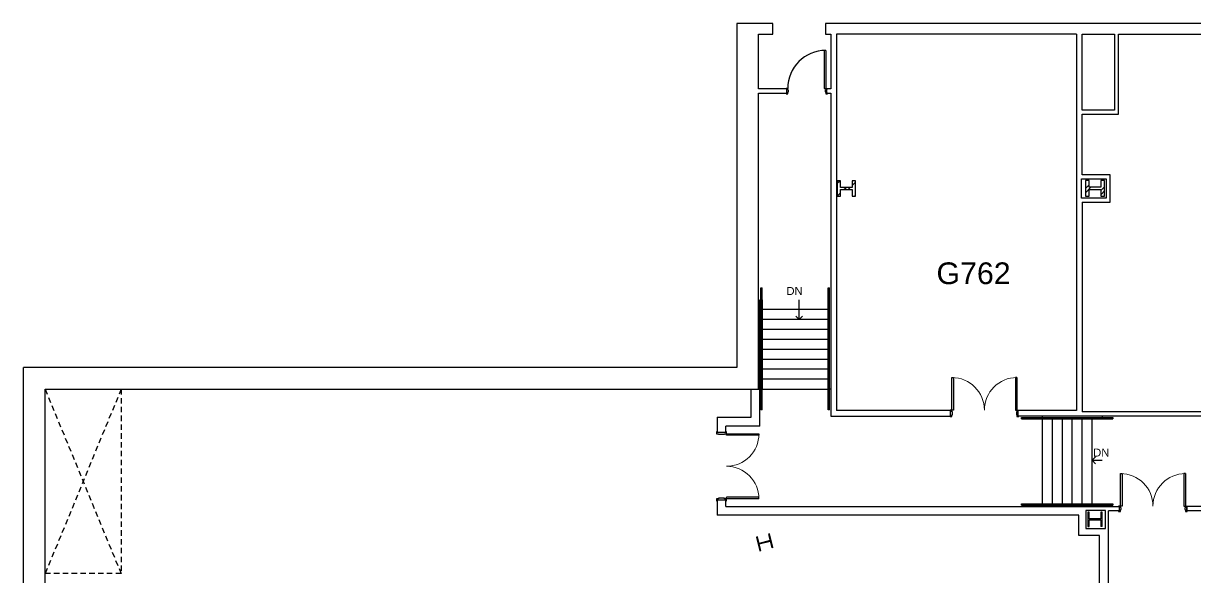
# Model space of a CAD drawing. Header units: inches. Extents: x -115 to 5677, y -261 to 4726.
# Drawn here: x -54 to 1242, y 3789 to 4402 of the extents above; entities that cross this region are included whole.
import ezdxf

# ---------------------------------------------------------------- set-up
doc = ezdxf.new("R2010")
doc.units = ezdxf.units.IN
doc.header["$LTSCALE"] = 96
doc.header["$MEASUREMENT"] = 0
doc.linetypes.add('AE-102i$0$Overhead 1_16_', pattern=[0.101562, 0.0625, -0.039062])
for name, color, linetype in [('A-ANNO-ROOM', 4, 'CONTINUOUS'), ('A-ANNO-TEXT', 4, 'CONTINUOUS'), ('A-COLS', 5, 'CONTINUOUS'), ('A-DOOR', 2, 'CONTINUOUS'), ('A-FLOR-HRAL', 1, 'CONTINUOUS'), ('A-FLOR-STRS', 2, 'CONTINUOUS'), ('A-WALL-FULL', 6, 'CONTINUOUS'), ('AE-102i$0$A-FLOR-HRAL', 8, 'CONTINUOUS'), ('AE-102i$0$A-FLOR-OVHD', 8, 'AE-102i$0$Overhead 1_16_')]:
    doc.layers.add(name, color=color, linetype=linetype)
doc.styles.add('AE-102i$0$Arial', font='arial.ttf', dxfattribs={"height": 8.851796})
doc.styles.add('ARIAL', font='arial.ttf')

msp = doc.modelspace()

# ---------------------------------------------------------------- hatches: boundary and pattern name
at = {"layer": 'A-COLS'}
h = msp.add_hatch(dxfattribs=at)
h.set_pattern_fill('FP_138', color=256, angle=-90, style=0, pattern_type=2)
h.set_pattern_definition([(45, (-0.0003, 0.75), (-9.503515, 9.503515), []), (45, (-0.0003, 15.15), (-9.503515, 9.503515), [])])
h.paths.add_polyline_path([(849.3, 4210.5), (849.3, 4217.9), (861.9, 4217.9), (861.9, 4210.5), (865.7, 4210.5), (865.7, 4227.7), (861.9, 4227.7), (861.9, 4220.3), (849.3, 4220.3), (849.3, 4227.7), (845.5, 4227.7), (845.5, 4210.5)], flags=0)
h = msp.add_hatch(dxfattribs=at)
h.set_pattern_fill('FP_139', color=256, angle=-90, style=0, pattern_type=2)
h.set_pattern_definition([(45, (-0.0003, 0.75), (-9.503515, 9.503515), []), (45, (-0.0003, 15.15), (-9.503515, 9.503515), [])])
h.paths.add_polyline_path([(1124.3, 4210.4), (1124.3, 4217.8), (1136.9, 4217.8), (1136.9, 4210.4), (1141, 4210.4), (1141, 4227.8), (1136.9, 4227.8), (1136.9, 4220.4), (1124.3, 4220.4), (1124.3, 4227.8), (1120.1, 4227.8), (1120.1, 4210.4)], flags=0)
h = msp.add_hatch(dxfattribs=at)
h.set_pattern_fill('FP_112', color=256, angle=-90, style=0, pattern_type=2)
h.set_pattern_definition([(45, (-0.0003, 0.75), (-9.503515, 9.503515), []), (45, (-0.0003, 15.15), (-9.503515, 9.503515), [])])
h.paths.add_polyline_path([(1138.4, 3845.2), (1138.4, 3861), (1136.9, 3861), (1136.9, 3853.6), (1124.3, 3853.6), (1124.3, 3861), (1122.7, 3861), (1122.7, 3845.2), (1124.3, 3845.2), (1124.3, 3852.6), (1136.9, 3852.6), (1136.9, 3845.2), (1137.6, 3845.2)], flags=0)
h = msp.add_hatch(dxfattribs=at)
h.set_pattern_fill('FP_123', color=256, angle=-76, style=0, pattern_type=2)
h.set_pattern_definition([(45, (-4e-05, 0.75), (-9.503515, 9.503515), []), (45, (0.0003, 15.15), (-9.503515, 9.503515), [])])
h.paths.add_polyline_path([(760, 3818.4), (761, 3818.7), (759.2, 3825.9), (771.5, 3828.9), (773.3, 3821.7), (774.3, 3822), (770.6, 3837), (769.5, 3836.8), (771.3, 3829.6), (759.1, 3826.5), (757.3, 3833.7), (756.2, 3833.5), (758.5, 3824.5)], flags=0)

# ---------------------------------------------------------------- linework, layer by layer
at = {"layer": 'A-ANNO-TEXT'}
for p, q in [((803.5, 4074.1), (803.5, 4096.1)), ((799.6, 4078), (803.5, 4074.1)), ((807.3, 4078), (803.5, 4074.1)), ((1131.3, 3922.4), (1127.5, 3918.5)), ((1131.3, 3914.6), (1127.5, 3918.5)), ((1127.5, 3918.5), (1138.5, 3918.5))]:
    msp.add_line(p, q, dxfattribs=at)
at = {"layer": 'A-COLS'}
for p, q in [((849.3, 4227.7), (845.5, 4227.7)), ((845.5, 4227.7), (845.5, 4210.5)), ((849.3, 4220.3), (849.3, 4227.7)), ((865.7, 4227.7), (861.9, 4227.7)), ((861.9, 4227.7), (861.9, 4220.3)), ((865.7, 4210.5), (865.7, 4227.7)), ((1124.3, 4227.8), (1120.1, 4227.8)), ((1120.1, 4227.8), (1120.1, 4210.4)), ((1124.3, 4220.4), (1124.3, 4227.8)), ((1141, 4227.8), (1136.9, 4227.8)), ((1136.9, 4227.8), (1136.9, 4220.4)), ((1141, 4210.4), (1141, 4227.8)), ((861.9, 4220.3), (849.3, 4220.3)), ((849.3, 4210.5), (849.3, 4217.9)), ((849.3, 4217.9), (861.9, 4217.9)), ((861.9, 4217.9), (861.9, 4210.5)), ((1136.9, 4220.4), (1124.3, 4220.4)), ((1124.3, 4210.4), (1124.3, 4217.8)), ((1124.3, 4217.8), (1136.9, 4217.8)), ((1136.9, 4217.8), (1136.9, 4210.4)), ((845.5, 4210.5), (849.3, 4210.5)), ((861.9, 4210.5), (865.7, 4210.5)), ((1120.1, 4210.4), (1124.3, 4210.4)), ((1136.9, 4210.4), (1141, 4210.4)), ((1124.3, 3861), (1122.7, 3861)), ((1122.7, 3861), (1122.7, 3845.2)), ((1124.3, 3853.6), (1124.3, 3861)), ((1136.9, 3853.6), (1124.3, 3853.6)), ((1124.3, 3845.2), (1124.3, 3852.6)), ((1124.3, 3852.6), (1136.9, 3852.6)), ((1138.4, 3861), (1136.9, 3861)), ((1136.9, 3861), (1136.9, 3853.6)), ((1136.9, 3852.6), (1136.9, 3845.2)), ((1138.4, 3845.2), (1138.4, 3861)), ((770.6, 3837), (769.5, 3836.8)), ((774.3, 3822), (770.6, 3837)), ((1122.7, 3845.2), (1124.3, 3845.2)), ((1138.4, 3845.2), (1136.9, 3845.2)), ((757.3, 3833.7), (756.2, 3833.5)), ((756.2, 3833.5), (760, 3818.4)), ((759.1, 3826.5), (757.3, 3833.7)), ((771.3, 3829.6), (759.1, 3826.5)), ((759.2, 3825.9), (771.5, 3828.9)), ((761, 3818.7), (759.2, 3825.9)), ((769.5, 3836.8), (771.3, 3829.6)), ((771.5, 3828.9), (773.3, 3821.7)), ((760, 3818.4), (761, 3818.7)), ((774.3, 3822), (773.3, 3821.7))]:
    msp.add_line(p, q, dxfattribs=at)
at = {"layer": 'A-DOOR'}
for p, q in [((831.1, 4371.7), (831.1, 4329.7)), ((832.8, 4371.7), (831.1, 4371.7)), ((832.8, 4371.7), (832.8, 4327.8)), ((789.1, 4329.7), (789.1, 4329.2)), ((790.8, 4329.7), (789.1, 4329.7)), ((790.8, 4327.8), (790.8, 4329.7)), ((831.1, 4329.7), (834.6, 4329.7)), ((832.8, 4329.7), (832.8, 4327.8)), ((834.6, 4329.2), (834.6, 4329.7)), ((789.1, 4329.2), (789.6, 4329.2)), ((789.6, 4324.3), (789.1, 4324.3)), ((789.1, 4324.3), (789.1, 4323.8)), ((789.1, 4323.8), (790.8, 4323.8)), ((789.6, 4329.2), (789.6, 4324.3)), ((791.5, 4327.8), (790.8, 4327.8)), ((790.8, 4323.8), (790.8, 4325.8)), ((790.8, 4325.8), (791.5, 4325.8)), ((791.5, 4325.8), (791.5, 4327.8)), ((832.2, 4327.8), (832.2, 4325.8)), ((832.2, 4327.8), (832.8, 4327.8)), ((832.2, 4327.8), (832.2, 4325.8)), ((832.2, 4325.8), (832.8, 4325.8)), ((832.8, 4325.8), (832.8, 4323.8)), ((832.8, 4323.8), (834.6, 4323.8)), ((834.1, 4324.3), (834.1, 4329.2)), ((834.1, 4329.2), (834.6, 4329.2)), ((834.6, 4324.3), (834.1, 4324.3)), ((834.6, 4323.8), (834.6, 4324.3)), ((972.3, 4010), (974.1, 4010)), ((972.3, 3972), (972.3, 4010)), ((974.1, 4010), (974.1, 3974)), ((1042.6, 4010), (1042.6, 3974)), ((1044.3, 4010), (1042.6, 4010)), ((1044.3, 4010), (1044.3, 3972)), ((970.3, 3974), (970.3, 3973.5)), ((974.1, 3974), (970.3, 3974)), ((970.3, 3967.3), (970.3, 3966.8)), ((970.3, 3966.8), (972.3, 3966.8)), ((973, 3972), (972.3, 3972)), ((972.3, 3966.8), (972.3, 3968.8)), ((972.3, 3968.8), (973, 3968.8)), ((973, 3968.8), (973, 3972)), ((1042.6, 3974), (1046.3, 3974)), ((1044.3, 3972), (1043.7, 3972)), ((1043.7, 3972), (1043.7, 3968.8)), ((1043.7, 3968.8), (1044.3, 3968.8)), ((1044.3, 3968.8), (1044.3, 3966.8)), ((1044.3, 3966.8), (1046.3, 3966.8)), ((1046.3, 3973.5), (1046.3, 3974)), ((1046.3, 3966.8), (1046.3, 3967.3)), ((712.7, 3949.8), (712.2, 3949.8)), ((712.2, 3949.8), (712.2, 3947.8)), ((712.2, 3947.8), (714.1, 3947.8)), ((714.1, 3947.8), (714.1, 3947.2)), ((714.1, 3947.2), (721, 3947.2)), ((721, 3947.2), (721, 3947.8)), ((721, 3947.8), (759, 3947.8)), ((723, 3949.8), (722.5, 3949.8)), ((723, 3946.1), (723, 3949.8)), ((759, 3946.1), (723, 3946.1)), ((759, 3947.8), (759, 3946.1)), ((1158.7, 3903.8), (1160.5, 3903.8)), ((1158.7, 3865.9), (1158.7, 3903.8)), ((1160.5, 3903.8), (1160.5, 3867.8)), ((1229, 3903.8), (1229, 3867.8)), ((1230.7, 3903.8), (1229, 3903.8)), ((1230.7, 3903.8), (1230.7, 3865.9)), ((714.1, 3875.8), (712.2, 3875.8)), ((712.2, 3875.8), (712.2, 3873.8)), ((721, 3876.4), (714.1, 3876.4)), ((714.1, 3876.4), (714.1, 3875.8)), ((721, 3875.8), (721, 3876.4)), ((759, 3875.8), (721, 3875.8)), ((759, 3877.6), (723, 3877.6)), ((723, 3873.8), (723, 3877.6)), ((759, 3875.8), (759, 3877.6)), ((712.2, 3873.8), (712.7, 3873.8)), ((722.5, 3873.8), (723, 3873.8)), ((1156.7, 3867.8), (1156.7, 3867.3)), ((1160.5, 3867.8), (1156.7, 3867.8)), ((1156.7, 3867.3), (1157.2, 3867.3)), ((1157.2, 3867.3), (1157.2, 3862.5)), ((1159.4, 3865.9), (1158.7, 3865.9)), ((1158.7, 3862), (1158.7, 3863.9)), ((1158.7, 3863.9), (1159.4, 3863.9)), ((1159.4, 3863.9), (1159.4, 3865.9)), ((1229, 3867.8), (1232.7, 3867.8)), ((1230.7, 3865.9), (1230.1, 3865.9)), ((1230.1, 3865.9), (1230.1, 3863.9)), ((1230.1, 3863.9), (1230.7, 3863.9)), ((1230.7, 3863.9), (1230.7, 3862)), ((1232.2, 3862.5), (1232.2, 3867.3)), ((1232.2, 3867.3), (1232.7, 3867.3)), ((1232.7, 3867.3), (1232.7, 3867.8)), ((1157.2, 3862.5), (1156.7, 3862.5)), ((1156.7, 3862.5), (1156.7, 3862)), ((1156.7, 3862), (1158.7, 3862)), ((1230.7, 3862), (1232.7, 3862)), ((1232.7, 3862.5), (1232.2, 3862.5)), ((1232.7, 3862), (1232.7, 3862.5))]:
    msp.add_line(p, q, dxfattribs=at)
msp.add_arc((832.8, 4329.7), 42, 90, 180, dxfattribs=at)
at = {"layer": 'A-DOOR', "lineweight": 9}
for centre, radius, start, end in [((832.8, 4329.7), 42, 90, 180), ((972.3, 3974), 36, 0, 90), ((1044.3, 3974), 36, 90, 180), ((723, 3947.8), 36, 270, 0), ((723, 3875.8), 36, 0, 90), ((1158.7, 3867.8), 36, 0, 90), ((1230.7, 3867.8), 36, 90, 180)]:
    msp.add_arc(centre, radius, start, end, dxfattribs=at)
at = {"layer": 'A-FLOR-HRAL'}
for p, q in [((761.2, 4109.1), (762.7, 4109.1)), ((761.2, 3974.1), (761.2, 4109.1)), ((762.7, 3974.1), (762.7, 4109.1)), ((835.5, 4109.1), (837, 4109.1)), ((835.5, 3974.1), (835.5, 4109.1)), ((837, 3974.1), (837, 4109.1)), ((762.7, 3974.1), (761.2, 3974.1)), ((837, 3974.1), (835.5, 3974.1)), ((1049.5, 3965.8), (1150.5, 3965.8)), ((1049.5, 3964.3), (1049.5, 3965.8)), ((1049.5, 3964.3), (1150.5, 3964.3)), ((1150.5, 3965.8), (1150.5, 3964.3)), ((1049.5, 3870.3), (1150.5, 3870.3)), ((1049.5, 3868.8), (1049.5, 3870.3)), ((1049.5, 3868.8), (1150.5, 3868.8)), ((1150.5, 3870.3), (1150.5, 3868.8))]:
    msp.add_line(p, q, dxfattribs=at)
at = {"layer": 'A-FLOR-STRS'}
for p, q in [((760, 4096.1), (761.2, 4096.1)), ((760, 3997.1), (760, 4096.1)), ((762.7, 4096.1), (763, 4096.1)), ((763, 3997.1), (763, 4096.1)), ((835.5, 4085.1), (763, 4085.1)), ((835.5, 4074.1), (763, 4074.1)), ((835.5, 4063.1), (763, 4063.1)), ((835.5, 4052.1), (763, 4052.1)), ((835.5, 4041.1), (763, 4041.1)), ((835.5, 4030.1), (763, 4030.1)), ((835.5, 4019.1), (763, 4019.1)), ((835.5, 4008.1), (763, 4008.1)), ((761.2, 3997.1), (760, 3997.1)), ((762.7, 3997.1), (835.5, 3997.1)), ((838.5, 3997.1), (837, 3997.1)), ((1072.5, 3965.8), (1072.5, 3967.3)), ((1138.5, 3967.3), (1138.5, 3965.8)), ((1072.5, 3870.3), (1072.5, 3964.3)), ((1083.5, 3870.3), (1083.5, 3964.3)), ((1094.5, 3870.3), (1094.5, 3964.3)), ((1105.5, 3870.3), (1105.5, 3964.3)), ((1116.5, 3870.3), (1116.5, 3964.3)), ((1127.5, 3870.3), (1127.5, 3964.3)), ((1072.5, 3867.3), (1072.5, 3868.8)), ((1138.5, 3868.8), (1138.5, 3867.3))]:
    msp.add_line(p, q, dxfattribs=at)
at = {"layer": 'A-WALL-FULL'}
for p, q in [((734.5, 4401.6), (734.5, 4021.1)), ((774.5, 4401.6), (734.5, 4401.6)), ((774.5, 4389.6), (774.5, 4401.6)), ((846.7, 4401.6), (832.5, 4401.6)), ((832.5, 4401.6), (832.5, 4389.6)), ((1767.8, 4401.6), (848.2, 4401.6)), ((758.5, 4329.2), (758.5, 4389.6)), ((758.5, 4389.6), (774.5, 4389.6)), ((832.5, 4389.6), (838.5, 4389.6)), ((838.5, 4389.6), (838.5, 4329.2)), ((844.6, 4389.6), (844.6, 3973.5)), ((1110.2, 4389.6), (844.6, 4389.6)), ((1110.2, 4389.6), (1110.2, 3973.5)), ((1116.3, 4305.6), (1116.3, 4389.6)), ((1116.3, 4389.6), (1152.3, 4389.6)), ((1152.3, 4389.6), (1152.3, 4305.6)), ((1156.6, 4301.3), (1156.6, 4389.6)), ((1156.6, 4389.6), (1755.8, 4389.6)), ((789.1, 4329.2), (758.5, 4329.2)), ((758.5, 4324.3), (789.1, 4324.3)), ((758.5, 3997.1), (758.5, 4324.3)), ((838.5, 4329.2), (834.6, 4329.2)), ((834.6, 4324.3), (838.5, 4324.3)), ((838.5, 4324.3), (838.5, 3967.3)), ((1152.3, 4305.6), (1116.3, 4305.6)), ((1116.3, 4234.1), (1116.3, 4301.3)), ((1116.3, 4301.3), (1156.6, 4301.3)), ((1115.5, 4229.8), (1143, 4229.8)), ((1115.5, 4208.3), (1115.5, 4229.8)), ((1147.2, 4234.1), (1116.3, 4234.1)), ((1143, 4229.8), (1143, 4208.3)), ((1147.2, 4204.1), (1147.2, 4234.1)), ((1143, 4208.3), (1115.5, 4208.3)), ((1116.3, 4204.1), (1147.2, 4204.1)), ((1116.3, 4204.1), (1116.3, 3972.2)), ((-54.4, 2073.1), (-54.4, 4021.1)), ((734.5, 4021.1), (-54.4, 4021.1)), ((-30.4, 3997.1), (760, 3997.1)), ((-30.4, 2398.1), (-30.4, 3997.1)), ((750.2, 3966.1), (750.2, 3997.1)), ((760, 3956.3), (760, 3997.1)), ((838.5, 3967.3), (970.8, 3967.3)), ((970.8, 3973.5), (844.6, 3973.5)), ((970.8, 3967.3), (970.8, 3973.5)), ((1110.2, 3973.5), (1045.8, 3973.5)), ((1045.8, 3967.3), (1045.8, 3973.5)), ((1309.1, 3967.3), (1045.8, 3967.3)), ((1304.2, 3972.2), (1116.3, 3972.2)), ((712.7, 3966.1), (750.2, 3966.1)), ((712.7, 3966.1), (712.7, 3949.3)), ((722.5, 3949.3), (722.5, 3956.3)), ((760, 3956.3), (722.5, 3956.3)), ((722.5, 3949.3), (712.7, 3949.3)), ((712.7, 3874.3), (712.7, 3857.6)), ((722.5, 3874.3), (712.7, 3874.3)), ((722.5, 3867.3), (722.5, 3874.3)), ((722.5, 3867.3), (1157.2, 3867.3)), ((1120.6, 3863.1), (1120.6, 3843.1)), ((1142.3, 3863.1), (1120.6, 3863.1)), ((1142.3, 3843.1), (1142.3, 3863.1)), ((1157.2, 3867.3), (1157.2, 3862.5)), ((1441.3, 3867.3), (1232.2, 3867.3)), ((1232.2, 3867.3), (1232.2, 3862.5)), ((1112.7, 3857.6), (712.7, 3857.6)), ((1112.7, 3835.2), (1112.7, 3857.6)), ((1157.2, 3862.5), (1145.5, 3862.5)), ((1145.5, 3604.1), (1145.5, 3862.5)), ((1421, 3862.5), (1232.2, 3862.5)), ((1120.6, 3843.1), (1142.3, 3843.1)), ((1135.7, 3835.2), (1112.7, 3835.2)), ((1135.7, 3505), (1135.7, 3835.2))]:
    msp.add_line(p, q, dxfattribs=at)
at = {"layer": 'AE-102i$0$A-FLOR-HRAL'}
msp.add_line((848.2, 4401.6), (846.7, 4401.6), dxfattribs=at)
at = {"layer": 'AE-102i$0$A-FLOR-OVHD'}
for p, q in [((-30.4, 3997.1), (53.6, 3793.1)), ((53.6, 3997.1), (-30.4, 3793.1)), ((53.6, 3997.1), (53.6, 3793.1)), ((53.6, 3793.1), (-30.4, 3793.1))]:
    msp.add_line(p, q, dxfattribs=at)

# ---------------------------------------------------------------- texts
at = {"layer": 'A-ANNO-ROOM', "style": 'ARIAL'}
msp.add_text('G762', height=24, dxfattribs=at).set_placement((955.3, 4113.3))
at = {"layer": 'A-ANNO-TEXT', "style": 'AE-102i$0$Arial'}
for p in [(789.4, 4101.3), (1128.6, 3922.6)]:
    msp.add_text('DN', height=8.85, dxfattribs=at).set_placement(p)

doc.saveas('drawing.dxf')
